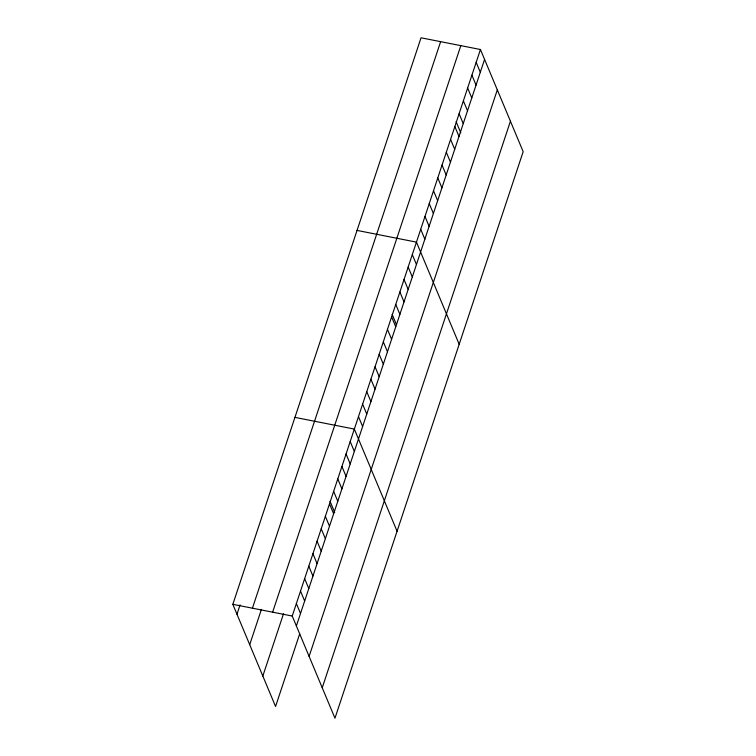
<?xml version="1.0" encoding="UTF-8"?>
<svg xmlns="http://www.w3.org/2000/svg" width="756" height="756" viewBox="0 0 756 756"><rect width="100%" height="100%" fill="white"/><g stroke="black" fill="none" stroke-linecap="round" stroke-linejoin="round"><path stroke-width="1.13" d="M299.716 633.793L275.562 706.491L232.829 604.327L421.035 37.8L480.438 49.509L523.171 151.672L334.965 718.2L292.232 616.036L480.438 49.509M236.968 614.241L240.077 604.885M252.428 608.193L440.635 41.665M249.707 644.679L261.434 609.364M272.632 612.171L460.829 45.643M262.823 676.053L283.528 613.73M296.38 625.94L484.577 59.412M309.11 656.388L497.316 89.86M322.236 687.752L510.442 121.225M357.04 230.419L416.452 242.128L459.185 344.292M294.935 417.378L354.337 429.077L397.08 531.241M232.829 604.327L292.232 616.036M476.167 62.351L480.315 72.255M471.905 75.184L476.053 85.097M467.643 88.027L471.782 97.93M463.371 100.869L467.52 110.773M459.109 113.712L463.248 123.615M456.123 121.697L460.791 132.858M454.838 126.554L458.986 136.458M450.576 139.397L454.715 149.301M446.314 152.239L450.453 162.143M442.043 165.082L446.191 174.986M437.781 177.915L441.92 187.828M433.509 190.758L437.658 200.661M429.247 203.6L433.386 213.504M424.976 216.443L429.125 226.346M420.714 229.285L424.853 239.189M412.303 254.592L416.452 264.496M408.164 267.057L412.313 276.961M404.025 279.522L408.174 289.425M399.886 291.977L404.025 301.89M395.747 304.441L399.886 314.354M392.137 314.316L396.38 324.466M391.608 316.906L395.747 326.809M387.459 329.37L391.608 339.274M383.32 341.835L387.469 351.738M379.181 354.299L383.33 364.203M375.042 366.764L379.181 376.668M370.903 379.228L375.042 389.132M366.764 391.693L370.903 401.597M362.625 404.158L366.764 414.061M358.476 416.622L362.625 426.526M350.198 441.542L354.347 451.455M346.059 454.006L350.198 463.91M341.92 466.471L346.059 476.375M337.781 478.935L341.92 488.839M333.642 491.4L337.781 501.304M330.032 501.275L334.7 512.436M329.493 503.865L333.642 513.768M325.354 516.329L329.503 526.233M321.215 528.794L325.363 538.697M317.076 541.258L321.215 551.162M312.937 553.723L317.076 563.626M308.798 566.178L312.937 576.091M304.649 578.642L308.798 588.555M300.51 591.107L304.659 601.011M296.371 603.572L300.519 613.475"/></g></svg>
